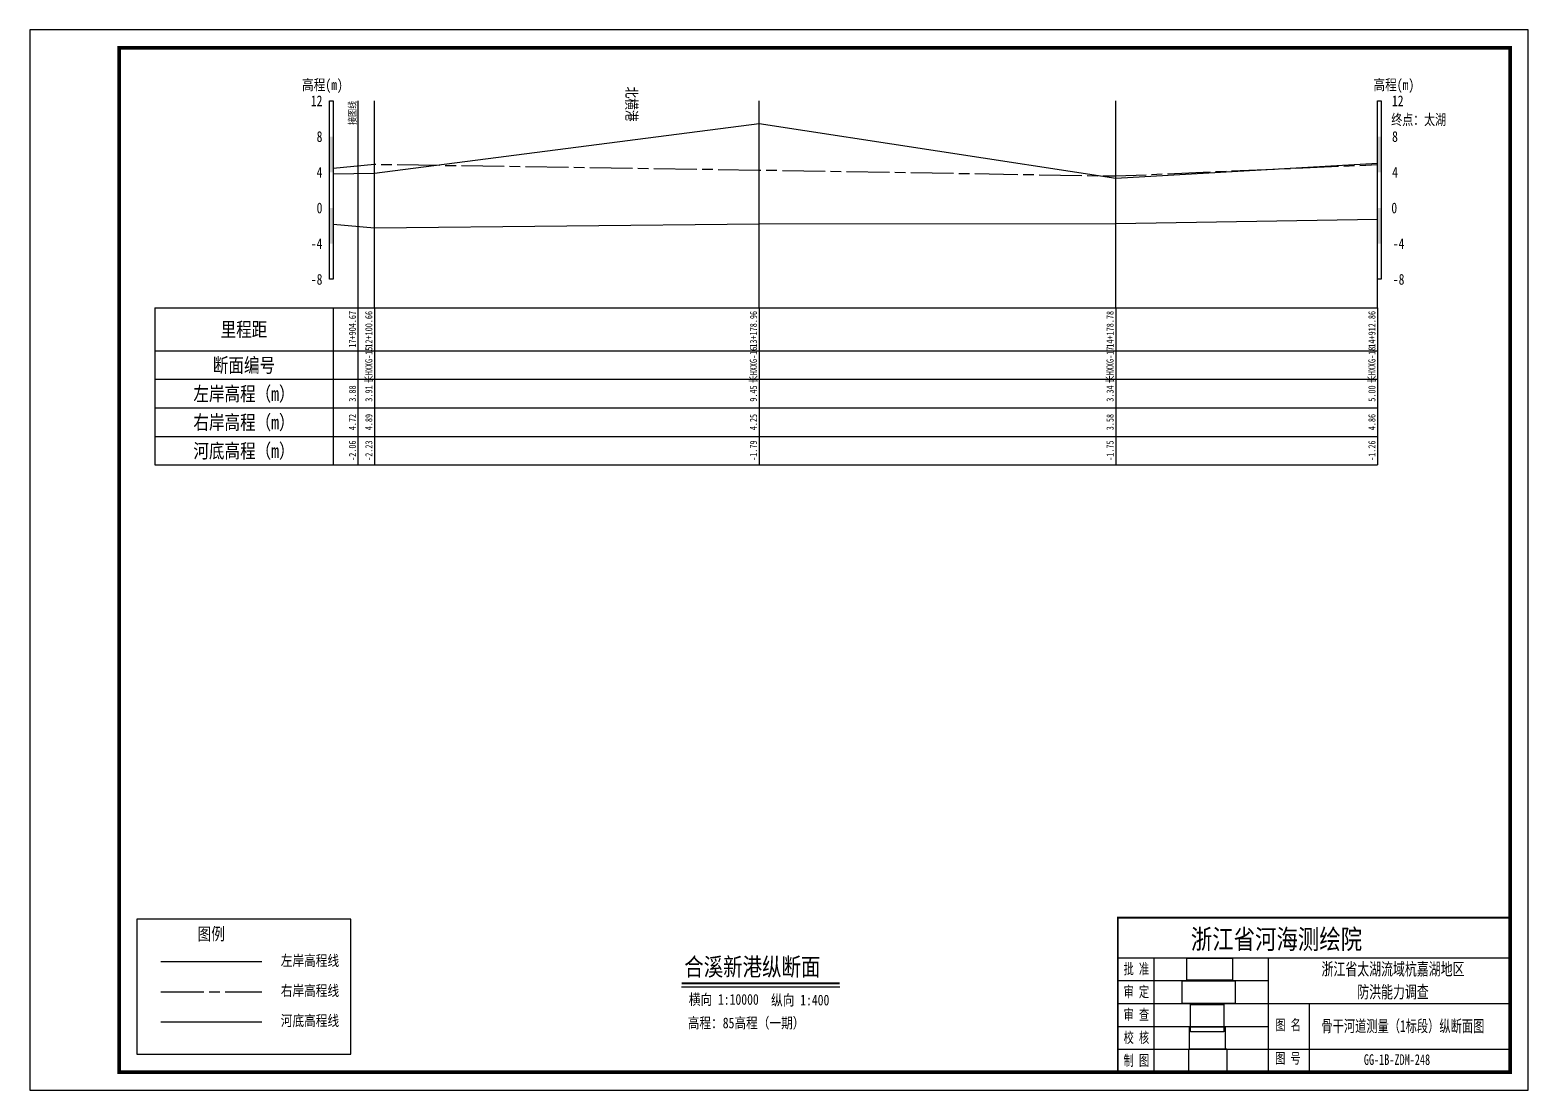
# Model space of a CAD drawing. Extents: x 529382 to 535123, y 3419405 to 3423811.
# Drawn here: x 534569.5 to 534989.5, y 3419405.2 to 3419702.2 of the extents above; entities that cross this region are included whole.
import ezdxf
from ezdxf.enums import TextEntityAlignment as Align

# ---------------------------------------------------------------- set-up
doc = ezdxf.new("R2010")
doc.units = 0
doc.header["$LTSCALE"] = 0.5
doc.linetypes.add('ACAD_ISO08W100', pattern=[36, 24, -3, 6, -3])
doc.layers.get('0').update_dxf_attribs({"linetype": 'CONTINUOUS'})
for name, color, linetype, lineweight in [('00右岸断面线', 5, 'ACAD_ISO08W100', 30), ('00左岸断面线', 6, 'CONTINUOUS', 30), ('00河底高程', 2, 'CONTINUOUS', 30), ('xxxx', 6, 'CONTINUOUS', 30)]:
    doc.layers.add(name, color=color, linetype=linetype, lineweight=lineweight)
for name, color, linetype in [('tab', 9, 'CONTINUOUS'), ('TEXT', 7, 'CONTINUOUS'), ('zdm1', 2, 'CONTINUOUS'), ('zh', 9, 'CONTINUOUS'), ('图框', 7, 'CONTINUOUS'), ('标注', 7, 'CONTINUOUS'), ('高程标尺', 3, 'CONTINUOUS')]:
    doc.layers.add(name, color=color, linetype=linetype)
doc.styles.add('HZ', font='fangsong_GB2312.ttf', dxfattribs={"width": 0.8})
doc.styles.add('tk2', font='fangsong_GB2312.ttf', dxfattribs={"width": 0.8})
doc.styles.add('交叉标注', font='fangsong_GB2312.ttf', dxfattribs={"width": 0.8})
doc.styles.add('黑体2', font='simhei.ttf', dxfattribs={"width": 0.75, "height": 3})
picture_1 = doc.add_image_def('image1.tif', size_in_pixel=(413, 175))
picture_2 = doc.add_image_def('image2.tif', size_in_pixel=(364, 223))
picture_3 = doc.add_image_def('image3.tif', size_in_pixel=(379, 181))
picture_4 = doc.add_image_def('image4.tif', size_in_pixel=(244, 153))
picture_5 = doc.add_image_def('image5.tif', size_in_pixel=(332, 273))

# ---------------------------------------------------------------- blocks, each defined once
blk = doc.blocks.new('A$C0B9647FD')
at = {"lineweight": 100, "const_width": 0.5}
blk.add_lwpolyline([(0, 43.28), (-110, 43.28), (-110, 0), (0, 0), (0, 43.28)], dxfattribs=at)
at = {"layer": 'TEXT', "color": 0}
for p, q in [((-110, 32.08, 0), (0, 32.08, 0)), ((-99.92, 32.08, 0), (-99.92, 6.42, 0)), ((-67.83, 32.08, 0), (-67.83, 6.42, 0)), ((-110, 25.67, 0), (-67.83, 25.67, 0)), ((-110, 19.25, 0), (-67.83, 19.25, 0)), ((-67.83, 19.25, 0), (0, 19.25, 0)), ((-56.35, 19.25, 0), (-56.35, 0, 0)), ((-110, 12.83, 0), (-67.83, 12.83, 0)), ((-110, 6.42, 0), (0, 6.42, 0)), ((-99.92, 6.42, 0), (-99.92, 0, 0)), ((-67.83, 6.42, 0), (-67.83, 0, 0))]:
    blk.add_line(p, q, dxfattribs=at)
at = {"layer": 'TEXT', "color": 7, "ltscale": 8, "style": 'tk2'}
for tag, p, height, width in [('浙江省水利水电技术咨询中心', (-89.53, 34.51, 0), 5.5, 0.8), ('批准', (-108.38, 27.45, 0), 3, 0.7), ('审定', (-108.38, 21.04, 0), 3, 0.7), ('审 查', (-108.38, 14.62, 0), 3, 0.7), ('图名', (-65.84, 11.75, 0), 3, 0.7), ('校 核', (-108.38, 8.2, 0), 3, 0.7), ('制 图', (-108.38, 1.79, 0), 3, 0.7), ('图号', (-65.89, 2.42, 0), 3, 0.7)]:
    blk.add_attdef(tag, p, '', height=height, dxfattribs=dict(at, width=width))
at = {"layer": 'TEXT', "color": 0, "style": 'tk2', "width": 0.7}
for tag, height, p in [('浙江省太湖流域杭嘉湖地区', 3.5, (-32.86, 28.9, -206.67)), ('防洪能力调查', 3.5, (-32.86, 22.5, -206.67)), ('骨干河道测量（*标段）水系图', 3.3, (-30.1, 12.93, -206.67)), ('HJH-01', 3, (-31.74, 3.53, -206.67))]:
    blk.add_attdef(tag, text='', height=height, dxfattribs=at).set_placement(p, align=Align.MIDDLE_CENTER)
blk = doc.blocks.new('A$C72737839')
at = {"linetype": 'Continuous'}
blk.add_lwpolyline([(59.94, 0), (59.94, 37.85), (0, 37.85)], dxfattribs=at)
at = {"linetype": 'Continuous', "flags": 128}
for points in [[(0, 37.85), (0, 0)], [(0, 0), (59.94, 0)]]:
    blk.add_lwpolyline(points, dxfattribs=at)
at = {"layer": '00右岸断面线', "color": 5, "lineweight": 30}
blk.add_line((6.73, 17.55), (35.02, 17.55), dxfattribs=at)
at = {"layer": '00河底高程', "color": 2, "lineweight": 30}
blk.add_line((6.73, 9.13), (35.02, 9.13), dxfattribs=at)
at = {"layer": 'xxxx', "color": 6, "lineweight": 30}
blk.add_line((6.73, 25.97), (35.02, 25.97), dxfattribs=at)
at = {"layer": 'tab', "color": 0, "style": 'HZ', "width": 0.8}
blk.add_text('图例', height=3.5, dxfattribs=at).set_placement((20.83, 33.8), align=Align.MIDDLE)
at = {"layer": 'zdm1', "linetype": 'Continuous', "style": 'HZ', "width": 0.8}
for s, p in [('左岸高程线', (48.5, 26.33)), ('右岸高程线', (48.5, 17.91)), ('河底高程线', (48.5, 9.49))]:
    blk.add_text(s, height=3, dxfattribs=at).set_placement(p, align=Align.MIDDLE)

msp = doc.modelspace()

# ---------------------------------------------------------------- linework, layer by layer
at = {"layer": '00右岸断面线', "flags": 128}
msp.add_lwpolyline([(534654.48, 3419663.53), (534666.08, 3419664.59), (534773.91, 3419662.99), (534873.89, 3419661.31), (534947.3, 3419664.51), (534947.3, 3419664.51)], dxfattribs=at)
at = {"layer": '00左岸断面线', "flags": 128}
msp.add_lwpolyline([(534654.48, 3419661.93), (534666.08, 3419662.14), (534773.91, 3419675.99), (534873.89, 3419660.71), (534947.3, 3419664.86), (534947.3, 3419664.86)], dxfattribs=at)
at = {"layer": '00河底高程', "flags": 128}
msp.add_lwpolyline([(534654.48, 3419647.85), (534666.08, 3419646.79), (534773.91, 3419647.89), (534873.89, 3419647.99), (534947.3, 3419649.21), (534947.3, 3419649.21)], dxfattribs=at)
at = {"layer": 'tab'}
for p, q in [((534604.48, 3419624.36), (534947.3, 3419624.36)), ((534604.48, 3419624.36), (534604.48, 3419580.36)), ((534654.48, 3419624.36), (534654.48, 3419580.36)), ((534661.48, 3419580.36), (534661.48, 3419624.36)), ((534666.08, 3419624.36), (534666.08, 3419580.36)), ((534773.91, 3419624.36), (534773.91, 3419580.36)), ((534873.89, 3419624.36), (534873.89, 3419580.36)), ((534947.3, 3419624.36), (534947.3, 3419580.36)), ((534604.48, 3419612.36), (534947.3, 3419612.36)), ((534604.48, 3419604.36), (534947.3, 3419604.36)), ((534604.48, 3419596.36), (534947.3, 3419596.36)), ((534604.48, 3419588.36), (534947.3, 3419588.36)), ((534604.48, 3419580.36), (534947.3, 3419580.36))]:
    msp.add_line(p, q, dxfattribs=at)
at = {"layer": 'zh'}
msp.add_line((534661.48, 3419624.36), (534661.48, 3419682.36), dxfattribs=at)
at = {"layer": 'zh', "color": 6}
for p, q in [((534666.08, 3419624.36), (534666.08, 3419682.36)), ((534773.91, 3419624.36), (534773.91, 3419682.36)), ((534873.89, 3419624.36), (534873.89, 3419682.36)), ((534947.3, 3419624.36), (534947.3, 3419682.36))]:
    msp.add_line(p, q, dxfattribs=at)
at = {"layer": '图框', "flags": 128}
msp.add_lwpolyline([(534569.48, 3419405.22), (534989.48, 3419405.22), (534989.48, 3419702.22), (534569.48, 3419702.22)], close=True, dxfattribs=at)
at = {"layer": '图框', "const_width": 1, "flags": 128}
msp.add_lwpolyline([(534594.48, 3419410.22), (534984.48, 3419410.22), (534984.48, 3419697.22), (534594.48, 3419697.22)], close=True, dxfattribs=at)
at = {"layer": '图框', "color": 0, "const_width": 0.5, "flags": 128}
msp.add_lwpolyline([(534752.16, 3419435.12), (534796.5, 3419435.12)], dxfattribs=at)
at = {"layer": '图框', "color": 0, "flags": 128}
msp.add_lwpolyline([(534752.16, 3419434.12), (534796.5, 3419434.12)], dxfattribs=at)
at = {"layer": '高程标尺', "flags": 128}
for points in [[(534653.48, 3419632.36), (534653.48, 3419682.36), (534654.48, 3419682.36), (534654.48, 3419632.36)], [(534947.3, 3419632.36), (534947.3, 3419682.36), (534948.3, 3419682.36), (534948.3, 3419632.36)]]:
    msp.add_lwpolyline(points, close=True, dxfattribs=at)
at = {"layer": '高程标尺'}
for points in [[(534653.48, 3419662.36), (534654.48, 3419662.36), (534653.48, 3419672.36), (534654.48, 3419672.36)], [(534947.3, 3419662.36), (534948.3, 3419662.36), (534947.3, 3419672.36), (534948.3, 3419672.36)], [(534653.48, 3419642.36), (534654.48, 3419642.36), (534653.48, 3419652.36), (534654.48, 3419652.36)], [(534947.3, 3419642.36), (534948.3, 3419642.36), (534947.3, 3419652.36), (534948.3, 3419652.36)]]:
    msp.add_solid(points, dxfattribs=at)

# ---------------------------------------------------------------- block references
at = {"layer": '图框', "linetype": 'Continuous'}
msp.add_blockref('A$C72737839', (534599.48, 3419415.22), dxfattribs=at)
msp.add_blockref('A$C0B9647FD', (534984.48, 3419410.22), dxfattribs=at).add_auto_attribs({'图号': '图 号', '图名': '图 名', '批准': '批 准', '校 核': '校 核', '审 查': '审 查', '审定': '审 定', '制 图': '制 图', '浙江省水利水电技术咨询中心': '浙江省河海测绘院', 'HJH-01': 'GG-1B-ZDM-248', '骨干河道测量（*标段）水系图': '骨干河道测量（1标段）纵断面图', '浙江省太湖流域杭嘉湖地区': '浙江省太湖流域杭嘉湖地区', '防洪能力调查': '防洪能力调查'})

# ---------------------------------------------------------------- texts
at = {"layer": 'tab', "color": 3, "style": 'HZ', "width": 0.8}
for s, p in [('里程距', (534629.48, 3419618.36)), ('断面编号', (534629.48, 3419608.36)), ('左岸高程（m）', (534629.48, 3419600.36)), ('右岸高程（m）', (534629.48, 3419592.36)), ('河底高程（m）', (534629.48, 3419584.36))]:
    msp.add_text(s, height=3.999, dxfattribs=at).set_placement(p, align=Align.MIDDLE)
for s, p in [('17+904.67', (534661.48, 3419618.36)), ('12+100.66', (534666.08, 3419618.36)), ('13+178.96', (534773.91, 3419618.36)), ('14+178.78', (534873.89, 3419618.36)), ('14+912.86', (534947.3, 3419618.36)), ('长HXXG-15', (534666.08, 3419608.36)), ('长HXXG-16', (534773.91, 3419608.36)), ('长HXXG-17', (534873.89, 3419608.36)), ('长HXXG-18', (534947.3, 3419608.36)), ('3.88', (534661.48, 3419600.36)), ('3.91', (534666.08, 3419600.36)), ('9.45', (534773.91, 3419600.36)), ('3.34', (534873.89, 3419600.36)), ('5.00', (534947.3, 3419600.36)), ('4.72', (534661.48, 3419592.36)), ('4.89', (534666.08, 3419592.36)), ('4.25', (534773.91, 3419592.36)), ('3.58', (534873.89, 3419592.36)), ('4.86', (534947.3, 3419592.36)), ('-2.06', (534661.48, 3419584.36)), ('-2.23', (534666.08, 3419584.36)), ('-1.79', (534773.91, 3419584.36)), ('-1.75', (534873.89, 3419584.36)), ('-1.26', (534947.3, 3419584.36))]:
    msp.add_text(s, height=2, rotation=90, dxfattribs=at).set_placement(p, align=Align.BOTTOM_CENTER)
at = {"layer": 'zh', "color": 3, "style": 'HZ', "width": 0.8}
msp.add_text('接图线', height=2, rotation=90, dxfattribs=at).set_placement((534661.48, 3419682.36), align=Align.BOTTOM_RIGHT)
at = {"layer": '图框', "color": 0, "style": 'HZ', "width": 0.8}
msp.add_text('合溪新港纵断面', height=5, dxfattribs=at).set_placement((534772, 3419439.82), align=Align.MIDDLE)
for s, p in [('横向 1:10000', (534754.2, 3419429.11)), ('纵向 1:400', (534777.25, 3419428.93)), ('高程：85高程（一期）', (534753.89, 3419422.52))]:
    msp.add_text(s, height=3, dxfattribs=at).set_placement(p)
at = {"layer": '标注', "linetype": 'Continuous', "style": '交叉标注', "width": 0.8}
msp.add_text('北横港 ', height=3, rotation=270, dxfattribs=at).set_placement((534736.67, 3419686.38))
at = {"layer": '标注', "linetype": 'Continuous', "style": '黑体2', "width": 0.75}
msp.add_text('终点：太湖 ', height=3, dxfattribs=at).set_placement((534959.58, 3419677.16), align=Align.MIDDLE)
at = {"layer": '高程标尺', "style": 'HZ', "width": 0.8}
for p in [(534651.48, 3419685.36), (534951.86, 3419685.36)]:
    msp.add_text('高程(m)', height=3, dxfattribs=at).set_placement(p, align=Align.CENTER)
for s, p in [('12', (534651.48, 3419682.36)), ('12', (534954.58, 3419682.36)), ('8', (534651.48, 3419672.36)), ('8', (534952.99, 3419672.36)), ('4', (534651.48, 3419662.36)), ('4', (534953.01, 3419662.36)), ('0', (534651.48, 3419652.36)), ('0', (534952.79, 3419652.36)), ('-4', (534651.48, 3419642.36)), ('-4', (534954.82, 3419642.36)), ('-8', (534651.48, 3419632.36)), ('-8', (534954.83, 3419632.36))]:
    msp.add_text(s, height=3, dxfattribs=at).set_placement(p, align=Align.MIDDLE_RIGHT)

# ---------------------------------------------------------------- pictures from other files: only their frames are drawn
at = {"linetype": 'Continuous'}
image = msp.add_image(picture_3, insert=(534893.79, 3419436.02), size_in_units=(12.82, 6.12), dxfattribs=at)
image.dxf.flags = 15
image = msp.add_image(picture_1, insert=(534892.5, 3419429.47, 0), size_in_units=(14.89, 6.31), dxfattribs=at)
image.dxf.flags = 15
image = msp.add_image(picture_5, insert=(534894.89, 3419421.54), size_in_units=(9.33, 7.67), dxfattribs=at)
image.dxf.flags = 15
image = msp.add_image(picture_4, insert=(534894.6, 3419416.67), size_in_units=(10.01, 6.28), dxfattribs=at)
image.dxf.flags = 15
image = msp.add_image(picture_2, insert=(534894.42, 3419410.23), size_in_units=(10.62, 6.51), dxfattribs=at)
image.dxf.flags = 15

doc.saveas('drawing.dxf')
